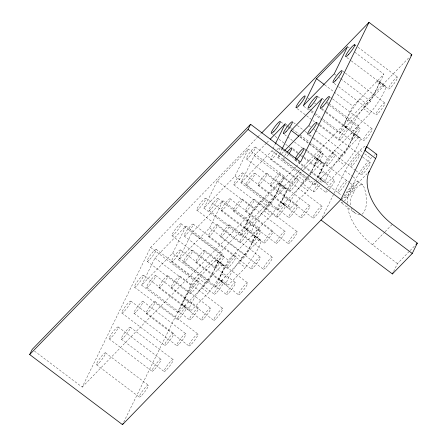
<?xml version="1.0" encoding="UTF-8"?>
<svg xmlns="http://www.w3.org/2000/svg" width="447" height="447" viewBox="0 0 447 447"><rect width="100%" height="100%" fill="white"/><g stroke="black" fill="none" stroke-linecap="round" stroke-linejoin="round"><path stroke-width="0.34" stroke-dasharray="2.23 1.68" d="M34.441 351.046L82.192 387.119L150.617 247.442L257.377 137.397M141.654 285.175L154.958 258.014L185.974 226.042L222.338 253.51L209.034 280.671L178.018 312.643L141.654 285.175L172.671 253.198L185.974 226.042M178.61 259.88L191.914 232.719L222.936 200.748L259.299 228.216L245.995 255.377L214.973 287.348L178.61 259.88L209.632 227.909L222.936 200.748M203.955 208.151L217.259 180.99L248.275 149.019L284.638 176.487L271.335 203.648L240.318 235.619L203.955 208.151L234.971 176.174L248.275 149.019M123.718 422.141L193.45 279.805L409.391 57.21M308.899 177.118L308.296 178.353L277.274 210.325L240.911 182.857L254.22 155.696L266.334 143.208M178.018 312.643L191.322 285.482L222.338 253.51M240.911 182.857L271.932 150.885L275.257 144.09M316.599 182.6L314.235 185.036L277.872 157.562L279.381 154.478M279.688 153.863L282.102 148.924M214.973 287.348L228.277 260.193L259.299 228.216M240.318 235.619L253.622 208.458L284.638 176.487M277.274 210.325L290.584 183.169L302.965 170.402M310.106 174.648L321.6 151.192L299.563 134.547M314.235 185.036L315.744 181.946M316.051 181.331L327.539 157.875L358.555 125.903L329.355 103.844M314.235 114.158L339.575 133.301L352.884 106.146L383.9 74.168L354.147 51.696M317.074 182.108L345.252 153.058L358.555 125.903M339.575 133.301L370.597 101.329L383.9 74.168M322.226 217.533L333.808 193.892M334.11 193.266L345.084 170.871A18.115 2.805 -52.9 0 1 356.466 154.316A18.115 2.805 -52.9 0 1 365.909 146.18M347.297 203.312A45.281 27.938 44.1 0 1 349.453 191.897L355.79 178.962A18.115 2.805 -52.9 0 1 371.658 157.506M393.589 271.513L397.467 263.601L409.569 251.125M354.108 191.791C351.459 195.92 349.476 200.91 350.381 205.883M257.858 136.899L261.255 133.396M266.82 142.71L269.245 140.213M277.872 157.562L281.264 154.064M281.75 153.567L283.689 151.567M82.192 387.119L295.707 167.027M296.193 166.524L300.077 162.524M267.189 206.033L284.018 188.684L277.548 183.801A28.301 4.386 -52.9 0 1 264.244 210.956L270.714 215.845L253.879 233.194L247.415 228.305A28.301 4.386 -52.9 0 1 260.718 201.15L267.189 206.033A28.301 4.386 -52.9 0 0 253.879 233.194M366.445 103.721L383.275 86.372L376.804 81.483A28.301 4.386 -52.9 0 1 363.5 108.643L369.971 113.527L353.141 130.876L346.671 125.993A28.301 4.386 -52.9 0 1 359.975 98.832L366.445 103.721A28.301 4.386 -52.9 0 0 353.141 130.876M303.446 169.905L321.6 151.192M204.882 283.057L221.718 265.708L215.247 260.825A28.301 4.386 -52.9 0 1 201.943 287.98L208.408 292.869L191.579 310.218L185.108 305.329A28.301 4.386 -52.9 0 1 198.418 278.174L204.882 283.057A28.301 4.386 -52.9 0 0 191.579 310.218M304.144 180.744L297.674 175.855A28.301 4.386 -52.9 0 0 284.37 203.016L290.841 207.9A28.301 4.386 -52.9 0 1 304.144 180.744L308.475 176.28M308.955 175.788L320.974 163.395L314.504 158.506A28.301 4.386 -52.9 0 1 301.2 185.667L307.67 190.551A28.301 4.386 -52.9 0 0 314.487 181.214M241.844 257.768L258.673 240.419L252.203 235.53A28.301 4.386 -52.9 0 1 238.899 262.691L245.369 267.574L228.54 284.923L222.07 280.04A28.301 4.386 -52.9 0 1 235.373 252.879L241.844 257.768A28.301 4.386 -52.9 0 0 228.54 284.923M341.106 155.45L357.935 138.101L351.465 133.217A28.301 4.386 -52.9 0 1 338.161 160.372L344.626 165.261L327.796 182.611L321.326 177.722A28.301 4.386 -52.9 0 1 334.635 150.561L341.106 155.45A28.301 4.386 -52.9 0 0 327.796 182.611M290.841 207.9L307.67 190.551M349.453 191.897L368.339 172.43M397.467 263.601L372.48 244.727L384.582 232.25M385.068 231.747L392.332 224.265M410.055 250.627L416.347 244.135M362.12 214.169C368.809 207.956 366.842 192.741 363.104 185.17L357.65 181.052M360.729 184.963L362.154 184.734L363.104 185.17M360.036 214.694L357.935 214.459L355.488 213.403L341.301 202.748M378.995 81.382L385.42 86.198L378.542 81.036M353.65 133.111L360.075 137.927L353.197 132.765M316.694 158.406L323.114 163.222L316.241 158.059M279.733 183.695L286.158 188.517L279.28 183.348M254.388 235.429L260.813 240.246L253.941 235.083M217.432 260.718L223.858 265.535L216.979 260.372M344.933 126.44L351.202 131.245M319.594 178.174L325.857 182.974M282.633 203.463L288.902 208.268M245.677 228.758L251.94 233.557M220.332 280.487L226.601 285.287M183.376 305.782L189.64 310.581M358.025 47.242L397.523 77.08M347.537 46.7L349.191 47.946M346.805 57.495L350.699 60.434M351.258 60.859L388.527 89.014M343.128 71.425L344.799 72.688M345.352 73.107L384.85 102.944M334.233 73.861L335.887 75.107M339.189 77.605L340.296 78.437M340.843 78.856L370.597 101.329M334.132 83.36L338.027 86.299M338.586 86.724L375.854 114.879M324.785 84.919L352.884 106.146M330.456 97.295L332.127 98.552M332.68 98.971L372.178 128.809M322.192 98.429L323.846 99.681M327.154 102.179L328.808 103.425M317.756 96.586L321.65 99.525M326.656 103.307L328.88 104.989M329.439 105.408L360.036 128.524M346.229 119.723L352.7 124.612M307.838 97.982L310.062 99.659M314.515 103.022L315.627 103.86M321.745 108.487L325.639 111.426M326.198 111.845L347.889 128.239M344.486 126.093L347.721 128.535M321.466 109.224L325.36 112.169M325.913 112.588L363.182 140.744M309.318 108.939L310.989 110.202M311.548 110.621L314.884 113.141M315.437 113.56L322.673 119.025M323.226 119.444L351.04 140.459M303.764 106.246L308.721 109.996M310.928 111.661L313.682 113.739M360.075 150.298L362.757 152.321M364.763 153.835L370.786 158.383M317.23 122.735L319.454 124.417M320.013 124.842L362.182 156.696M362.718 157.104L370.217 162.764M297.177 108.655L306.078 115.376M306.631 115.795L314.42 121.679M317.202 123.78L318.873 125.043M319.426 125.462L338.899 140.168M308.888 125.59L310.542 126.836M313.85 129.334L314.951 130.166M315.504 130.585L345.252 153.058M293.5 122.584L296.836 125.104M297.395 125.529L304.625 130.988M305.178 131.412L306.849 132.67M309.631 134.77L312.967 137.29M313.526 137.715L335.216 154.103M308.793 135.089L312.688 138.034M313.241 138.453L355.331 170.251M355.868 170.653L361.221 174.699M285.236 123.724L286.89 124.97M287.438 125.389L289.092 126.635M289.645 127.054L291.846 128.719M292.399 129.133L299.009 134.128M280.8 121.88L284.694 124.819M285.247 125.238L287.471 126.92M288.03 127.339L289.701 128.602M300.267 136.586L323.075 153.818M345.084 170.871L352.577 176.537M353.113 176.939L355.79 178.962M299.993 137.067L327.539 157.875M305.117 149.024L306.782 150.281M307.34 150.706L349.582 182.616M350.13 183.03L353.974 185.935M284.504 134.519L293.964 141.66M294.517 142.085L302.306 147.968M304.53 149.644L326.226 166.038M292.969 148.739L297.976 152.516M301.87 155.461L303.541 156.724M304.094 157.143L334.691 180.253M272.363 134.234L274.587 135.91M275.145 136.335L278.481 138.855M279.034 139.274L285.158 143.895M285.711 144.32L290.164 147.678M292.941 149.779L298.507 153.98M299.065 154.405L300.73 155.662M301.289 156.081L303.513 157.763M304.072 158.182L314.085 165.748M320.885 171.452L327.355 176.341M280.828 148.449L282.498 149.711M283.052 150.131L284.722 151.393M285.275 151.812L286.946 153.075M287.505 153.494L289.17 154.751M289.729 155.176L291.394 156.433M291.952 156.852L322.55 179.968M319.141 177.822L322.376 180.27M295.009 160.115L341.687 195.378M343.883 197.038L344.978 197.865M271.932 150.885L308.296 178.353M282.867 159.83L325.695 192.188M255.427 147.035L298.261 179.392M275.196 151.723A7.47 1.157 -52.9 0 0 270.72 159.545L313.554 191.903A7.47 1.157 -52.9 0 0 319.912 185.349M279.185 173.76L322.019 206.117M254.22 155.696L290.584 183.169M267.043 173.475L309.877 205.832M246.437 158.97L289.265 191.327M254.902 173.19L297.73 205.547M270.195 185.695L313.029 218.052M283.929 196.747L290.399 201.636M242.755 172.9L285.588 205.262M282.186 203.117L285.421 205.559M258.048 185.41L300.881 217.767M234.971 176.174L271.335 203.648M245.906 185.119L288.74 217.482M254.371 199.34L297.205 231.697M233.764 184.834L276.598 217.192M242.229 199.055L285.063 231.412M217.259 180.99L253.622 208.458M230.082 198.77L272.916 231.127M245.381 211.275L288.209 243.632M217.94 198.479L260.774 230.842M233.233 210.99L276.067 243.347M246.967 222.042L253.438 226.925M205.799 198.194L248.633 230.551M245.224 228.411L248.459 230.853M221.092 210.699L263.926 243.056M229.557 224.919L272.391 257.276M208.95 210.414L251.778 242.771M217.415 224.634L260.243 256.991M196.803 210.129L239.637 242.486M209.632 227.909L245.995 255.377M220.561 236.854L263.395 269.211M193.126 224.059L235.96 256.416M208.419 236.569L251.253 268.926M180.985 223.774L223.813 256.131M191.914 232.719L228.277 260.193M204.743 250.499L247.577 282.856M184.13 235.994L226.964 268.351M192.596 250.214L235.429 282.571M171.989 235.709L214.823 268.066M221.628 273.771L228.099 278.66M180.454 249.923L223.288 282.286M219.885 280.14L223.12 282.582M195.747 262.434L238.581 294.791M172.671 253.198L209.034 280.671M183.605 262.143L226.439 294.506M156.165 249.353L198.999 281.711M171.464 261.858L214.297 294.215M150.617 247.442L193.45 279.805M179.929 276.078L222.762 308.436M154.958 258.014L191.322 285.482M167.781 275.793L210.615 308.151M147.175 261.288L190.009 293.645M155.64 275.503L198.474 307.86M170.933 288.013L213.767 320.37M184.667 299.065L191.137 303.949M143.498 275.218L186.332 307.575M182.924 305.435L186.159 307.877M158.791 287.723L201.625 320.08M146.65 287.438L189.478 319.795M155.115 301.658L197.943 334.015M134.502 287.153L177.336 319.51M142.967 301.373L185.801 333.73M130.826 301.082L173.66 333.44M146.119 313.593L188.952 345.95M133.977 313.302L176.811 345.66M121.83 313.017L164.664 345.375M130.295 327.238L173.129 359.595M118.153 326.947L160.987 359.31M121.305 339.167L164.138 371.53M109.163 338.882L151.991 371.239M105.481 352.817L148.315 385.174M96.491 364.746L139.324 397.104M354.572 212.772L352.566 210.772L351.096 208.246M372.48 244.727A45.281 27.938 44.1 0 1 347.475 205.614M374.083 155.344A18.115 2.805 -52.9 0 1 374.776 154.841M342.033 199.574A13.583 2.106 -52.9 0 1 353.722 183.689A13.583 2.106 -52.9 0 1 356.404 185.226A13.583 2.106 -52.9 0 1 344.386 200.927M342.681 202.318A13.583 2.106 -52.9 0 1 341.273 201.413M353.868 191.271A13.287 4.816 -62.2 0 1 360.824 184.712M383.275 86.372A28.301 4.386 -52.9 0 1 369.971 113.527M284.018 188.684A28.301 4.386 -52.9 0 1 270.714 215.845M320.974 163.395A28.301 4.386 -52.9 0 1 315.738 179.336M221.718 265.708A28.301 4.386 -52.9 0 1 208.408 292.869M357.935 138.101A28.301 4.386 -52.9 0 1 344.626 165.261M258.673 240.419A28.301 4.386 -52.9 0 1 245.369 267.574M276.933 149.706A7.47 1.157 -52.9 0 1 278.582 150.695M277.079 152.991A7.47 1.157 -52.9 0 1 270.72 159.545M319.767 182.063A7.47 1.157 -52.9 0 1 321.41 183.052M313.554 191.903A7.47 1.157 -52.9 0 1 318.029 184.08M288.321 154.517A7.47 1.157 -52.9 0 1 286.477 156.808M284.912 158.495A7.47 1.157 -52.9 0 1 283.471 157.685M284.683 155.651A7.47 1.157 -52.9 0 1 286.404 153.209M327.517 188.008A7.47 1.157 -52.9 0 1 334.73 180.286A7.47 1.157 -52.9 0 1 328.886 189.651M327.394 191.187A7.47 1.157 -52.9 0 1 326.304 190.042M295.512 160.032A7.47 1.157 -52.9 0 1 294.992 159.383M353.147 164.669A7.47 1.157 -52.9 0 0 359.578 154.774A7.47 1.157 -52.9 0 0 352.297 162.484A7.47 1.157 -52.9 0 0 353.147 164.669M363.858 172.76A7.47 1.157 -52.9 0 0 370.289 162.864A7.47 1.157 -52.9 0 0 363.009 170.57A7.47 1.157 -52.9 0 0 363.858 172.76M340.474 190.534A7.47 1.157 -52.9 0 0 346.911 180.638A7.47 1.157 -52.9 0 0 339.625 188.349A7.47 1.157 -52.9 0 0 340.474 190.534M347.615 195.926A7.47 1.157 -52.9 0 0 354.046 186.03A7.47 1.157 -52.9 0 0 346.766 193.741A7.47 1.157 -52.9 0 0 347.615 195.926M391.164 87.076A7.47 1.157 -52.9 0 0 397.595 77.18A7.47 1.157 -52.9 0 0 390.315 84.885A7.47 1.157 -52.9 0 0 391.164 87.076M341.53 138.229A7.47 1.157 -52.9 0 0 347.967 128.334A7.47 1.157 -52.9 0 0 340.681 136.044A7.47 1.157 -52.9 0 0 341.53 138.229M316.716 163.809A7.47 1.157 -52.9 0 0 323.147 153.913A7.47 1.157 -52.9 0 0 315.867 161.624A7.47 1.157 -52.9 0 0 316.716 163.809M249.068 157.031A7.47 1.157 -52.9 0 0 255.5 147.136A7.47 1.157 -52.9 0 0 248.219 154.846A7.47 1.157 -52.9 0 0 249.068 157.031M291.902 189.388A7.47 1.157 -52.9 0 0 298.333 179.493A7.47 1.157 -52.9 0 0 291.053 187.204A7.47 1.157 -52.9 0 0 291.902 189.388M199.44 208.19A7.47 1.157 -52.9 0 0 205.871 198.295A7.47 1.157 -52.9 0 0 198.591 206A7.47 1.157 -52.9 0 0 199.44 208.19M242.274 240.547A7.47 1.157 -52.9 0 0 248.705 230.652A7.47 1.157 -52.9 0 0 241.425 238.357A7.47 1.157 -52.9 0 0 242.274 240.547M174.626 233.77A7.47 1.157 -52.9 0 0 181.057 223.874A7.47 1.157 -52.9 0 0 173.777 231.58A7.47 1.157 -52.9 0 0 174.626 233.77M217.46 266.127A7.47 1.157 -52.9 0 0 223.891 256.232A7.47 1.157 -52.9 0 0 216.611 263.937A7.47 1.157 -52.9 0 0 217.46 266.127M149.812 259.349A7.47 1.157 -52.9 0 0 156.243 249.454A7.47 1.157 -52.9 0 0 148.963 257.159A7.47 1.157 -52.9 0 0 149.812 259.349M192.646 291.707A7.47 1.157 -52.9 0 0 199.077 281.811A7.47 1.157 -52.9 0 0 191.797 289.516A7.47 1.157 -52.9 0 0 192.646 291.707M378.492 112.94A7.47 1.157 -52.9 0 0 384.923 103.045A7.47 1.157 -52.9 0 0 377.642 110.75A7.47 1.157 -52.9 0 0 378.492 112.94M353.678 138.52A7.47 1.157 -52.9 0 0 360.109 128.624A7.47 1.157 -52.9 0 0 352.828 136.329A7.47 1.157 -52.9 0 0 353.678 138.52M328.863 164.094A7.47 1.157 -52.9 0 0 335.295 154.198A7.47 1.157 -52.9 0 0 328.014 161.909A7.47 1.157 -52.9 0 0 328.863 164.094M236.396 182.896A7.47 1.157 -52.9 0 0 242.833 173A7.47 1.157 -52.9 0 0 235.547 180.711A7.47 1.157 -52.9 0 0 236.396 182.896M279.23 215.253A7.47 1.157 -52.9 0 0 285.661 205.357A7.47 1.157 -52.9 0 0 278.38 213.068A7.47 1.157 -52.9 0 0 279.23 215.253M211.582 208.475A7.47 1.157 -52.9 0 0 218.013 198.58A7.47 1.157 -52.9 0 0 210.733 206.29A7.47 1.157 -52.9 0 0 211.582 208.475M254.416 240.832A7.47 1.157 -52.9 0 0 260.847 230.937A7.47 1.157 -52.9 0 0 253.566 238.648A7.47 1.157 -52.9 0 0 254.416 240.832M186.768 234.055A7.47 1.157 -52.9 0 0 193.199 224.159A7.47 1.157 -52.9 0 0 185.918 231.87A7.47 1.157 -52.9 0 0 186.768 234.055M229.602 266.412A7.47 1.157 -52.9 0 0 236.033 256.517A7.47 1.157 -52.9 0 0 228.752 264.227A7.47 1.157 -52.9 0 0 229.602 266.412M137.14 285.214A7.47 1.157 -52.9 0 0 143.571 275.318A7.47 1.157 -52.9 0 0 136.29 283.024A7.47 1.157 -52.9 0 0 137.14 285.214M179.973 317.571A7.47 1.157 -52.9 0 0 186.405 307.676A7.47 1.157 -52.9 0 0 179.124 315.381A7.47 1.157 -52.9 0 0 179.973 317.571M365.819 138.805A7.47 1.157 -52.9 0 0 372.25 128.909A7.47 1.157 -52.9 0 0 364.97 136.614A7.47 1.157 -52.9 0 0 365.819 138.805M248.543 183.181A7.47 1.157 -52.9 0 0 254.974 173.285A7.47 1.157 -52.9 0 0 247.694 180.996A7.47 1.157 -52.9 0 0 248.543 183.181M291.377 215.543A7.47 1.157 -52.9 0 0 297.808 205.648A7.47 1.157 -52.9 0 0 290.528 213.353A7.47 1.157 -52.9 0 0 291.377 215.543M223.729 208.76A7.47 1.157 -52.9 0 0 230.16 198.865A7.47 1.157 -52.9 0 0 222.88 206.575A7.47 1.157 -52.9 0 0 223.729 208.76M266.563 241.117A7.47 1.157 -52.9 0 0 272.994 231.222A7.47 1.157 -52.9 0 0 265.708 238.933A7.47 1.157 -52.9 0 0 266.563 241.117M174.095 259.919A7.47 1.157 -52.9 0 0 180.532 250.024A7.47 1.157 -52.9 0 0 173.246 257.735A7.47 1.157 -52.9 0 0 174.095 259.919M216.929 292.277A7.47 1.157 -52.9 0 0 223.36 282.381A7.47 1.157 -52.9 0 0 216.08 290.092A7.47 1.157 -52.9 0 0 216.929 292.277M149.281 285.499A7.47 1.157 -52.9 0 0 155.712 275.603A7.47 1.157 -52.9 0 0 148.432 283.314A7.47 1.157 -52.9 0 0 149.281 285.499M192.115 317.856A7.47 1.157 -52.9 0 0 198.546 307.961A7.47 1.157 -52.9 0 0 191.266 315.671A7.47 1.157 -52.9 0 0 192.115 317.856M124.467 311.078A7.47 1.157 -52.9 0 0 130.898 301.183A7.47 1.157 -52.9 0 0 123.618 308.888A7.47 1.157 -52.9 0 0 124.467 311.078M167.301 343.436A7.47 1.157 -52.9 0 0 173.732 333.54A7.47 1.157 -52.9 0 0 166.452 341.251A7.47 1.157 -52.9 0 0 167.301 343.436M260.685 183.471A7.47 1.157 -52.9 0 0 267.116 173.576A7.47 1.157 -52.9 0 0 259.836 181.281A7.47 1.157 -52.9 0 0 260.685 183.471M303.519 215.828A7.47 1.157 -52.9 0 0 309.95 205.933A7.47 1.157 -52.9 0 0 302.669 213.638A7.47 1.157 -52.9 0 0 303.519 215.828M235.871 209.051A7.47 1.157 -52.9 0 0 242.302 199.155A7.47 1.157 -52.9 0 0 235.021 206.86A7.47 1.157 -52.9 0 0 235.871 209.051M278.704 241.408A7.47 1.157 -52.9 0 0 285.136 231.512A7.47 1.157 -52.9 0 0 277.855 239.218A7.47 1.157 -52.9 0 0 278.704 241.408M211.057 234.625A7.47 1.157 -52.9 0 0 217.488 224.735A7.47 1.157 -52.9 0 0 210.207 232.44A7.47 1.157 -52.9 0 0 211.057 234.625M253.89 266.988A7.47 1.157 -52.9 0 0 260.322 257.092A7.47 1.157 -52.9 0 0 253.041 264.797A7.47 1.157 -52.9 0 0 253.89 266.988M186.243 260.204A7.47 1.157 -52.9 0 0 192.674 250.309A7.47 1.157 -52.9 0 0 185.393 258.02A7.47 1.157 -52.9 0 0 186.243 260.204M229.076 292.567A7.47 1.157 -52.9 0 0 235.508 282.672A7.47 1.157 -52.9 0 0 228.227 290.377A7.47 1.157 -52.9 0 0 229.076 292.567M161.428 285.784A7.47 1.157 -52.9 0 0 167.86 275.888A7.47 1.157 -52.9 0 0 160.579 283.599A7.47 1.157 -52.9 0 0 161.428 285.784M204.257 318.141A7.47 1.157 -52.9 0 0 210.693 308.246A7.47 1.157 -52.9 0 0 203.407 315.956A7.47 1.157 -52.9 0 0 204.257 318.141M136.609 311.363A7.47 1.157 -52.9 0 0 143.046 301.468A7.47 1.157 -52.9 0 0 135.759 309.179A7.47 1.157 -52.9 0 0 136.609 311.363M179.443 343.721A7.47 1.157 -52.9 0 0 185.874 333.825A7.47 1.157 -52.9 0 0 178.593 341.536A7.47 1.157 -52.9 0 0 179.443 343.721M111.795 336.943A7.47 1.157 -52.9 0 0 118.226 327.048A7.47 1.157 -52.9 0 0 110.945 334.758A7.47 1.157 -52.9 0 0 111.795 336.943M154.628 369.3A7.47 1.157 -52.9 0 0 161.06 359.405A7.47 1.157 -52.9 0 0 153.779 367.116A7.47 1.157 -52.9 0 0 154.628 369.3M272.826 183.756A7.47 1.157 -52.9 0 0 279.263 173.861A7.47 1.157 -52.9 0 0 271.977 181.571A7.47 1.157 -52.9 0 0 272.826 183.756M315.66 216.113A7.47 1.157 -52.9 0 0 322.091 206.218A7.47 1.157 -52.9 0 0 314.811 213.929A7.47 1.157 -52.9 0 0 315.66 216.113M248.012 209.336A7.47 1.157 -52.9 0 0 254.444 199.44A7.47 1.157 -52.9 0 0 247.163 207.145A7.47 1.157 -52.9 0 0 248.012 209.336M290.846 241.693A7.47 1.157 -52.9 0 0 297.277 231.797A7.47 1.157 -52.9 0 0 289.997 239.508A7.47 1.157 -52.9 0 0 290.846 241.693M223.198 234.915A7.47 1.157 -52.9 0 0 229.629 225.02A7.47 1.157 -52.9 0 0 222.349 232.725A7.47 1.157 -52.9 0 0 223.198 234.915M266.032 267.272A7.47 1.157 -52.9 0 0 272.463 257.377A7.47 1.157 -52.9 0 0 265.183 265.088A7.47 1.157 -52.9 0 0 266.032 267.272M198.384 260.495A7.47 1.157 -52.9 0 0 204.815 250.599A7.47 1.157 -52.9 0 0 197.535 258.305A7.47 1.157 -52.9 0 0 198.384 260.495M241.218 292.852A7.47 1.157 -52.9 0 0 247.649 282.957A7.47 1.157 -52.9 0 0 240.369 290.662A7.47 1.157 -52.9 0 0 241.218 292.852M173.57 286.074A7.47 1.157 -52.9 0 0 180.001 276.179A7.47 1.157 -52.9 0 0 172.721 283.884A7.47 1.157 -52.9 0 0 173.57 286.074M216.404 318.432A7.47 1.157 -52.9 0 0 222.835 308.536A7.47 1.157 -52.9 0 0 215.555 316.241A7.47 1.157 -52.9 0 0 216.404 318.432M148.756 311.648A7.47 1.157 -52.9 0 0 155.187 301.753A7.47 1.157 -52.9 0 0 147.907 309.464A7.47 1.157 -52.9 0 0 148.756 311.648M191.59 344.011A7.47 1.157 -52.9 0 0 198.021 334.116A7.47 1.157 -52.9 0 0 190.74 341.821A7.47 1.157 -52.9 0 0 191.59 344.011M123.942 337.228A7.47 1.157 -52.9 0 0 130.373 327.333A7.47 1.157 -52.9 0 0 123.093 335.043A7.47 1.157 -52.9 0 0 123.942 337.228M166.77 369.585A7.47 1.157 -52.9 0 0 173.207 359.69A7.47 1.157 -52.9 0 0 165.921 367.4A7.47 1.157 -52.9 0 0 166.77 369.585M99.122 362.808A7.47 1.157 -52.9 0 0 105.559 352.912A7.47 1.157 -52.9 0 0 98.273 360.623A7.47 1.157 -52.9 0 0 99.122 362.808M141.956 395.165A7.47 1.157 -52.9 0 0 148.387 385.269A7.47 1.157 -52.9 0 0 141.107 392.98A7.47 1.157 -52.9 0 0 141.956 395.165"/><path stroke-width="0.67" d="M29.681 354.544L32.218 349.37L250.588 124.272L300.563 162.026L368.987 22.35L411.821 54.707L340.86 199.558L122.489 424.65L29.681 354.544L248.057 129.446L250.588 124.272M122.489 424.65L123.104 423.398M275.559 143.476L285.236 123.724L270.212 139.213M282.102 148.924L291.176 130.407L322.192 98.429L308.888 125.59L284.655 150.572M316.521 78.672L303.211 105.833L334.233 73.861L347.537 46.7L316.521 78.672L324.231 84.5M368.339 172.43L369.306 171.43L375.642 158.501A18.115 2.805 -52.9 0 0 375.91 154.249M321.007 220.019L392.393 273.95L392.991 272.731M392.393 273.95L412.246 253.483L417.319 243.14L392.332 224.265A45.281 27.938 44.1 0 1 369.306 171.43M261.741 132.899L368.987 22.35M410.849 55.707L411.821 54.707M416.347 244.135L417.319 243.14M354.689 44.722L355.801 45.56M366.445 146.582L376.62 154.265M375.642 158.501L364.936 150.41A18.115 2.805 -52.9 0 0 366.104 147.32M291.176 130.407L298.887 136.234M248.057 129.446L412.246 253.483M287.337 152.008A7.47 1.157 -52.9 0 1 291.857 147.896A7.47 1.157 -52.9 0 1 289.22 153.276M295.411 158.372A7.47 1.157 -52.9 0 1 301.965 149.51A7.47 1.157 -52.9 0 1 303.144 150.79A7.47 1.157 -52.9 0 1 296.367 159.411M348.33 54.713A7.47 1.157 -52.9 0 0 354.762 44.817A7.47 1.157 -52.9 0 0 347.481 52.528A7.47 1.157 -52.9 0 0 348.33 54.713M298.702 105.872A7.47 1.157 -52.9 0 0 305.133 95.976A7.47 1.157 -52.9 0 0 297.853 103.687A7.47 1.157 -52.9 0 0 298.702 105.872M273.882 131.452A7.47 1.157 -52.9 0 0 280.319 121.556A7.47 1.157 -52.9 0 0 273.033 129.267A7.47 1.157 -52.9 0 0 273.882 131.452M335.658 80.583A7.47 1.157 -52.9 0 0 342.089 70.687A7.47 1.157 -52.9 0 0 334.809 78.393A7.47 1.157 -52.9 0 0 335.658 80.583M310.844 106.157A7.47 1.157 -52.9 0 0 317.275 96.261A7.47 1.157 -52.9 0 0 309.994 103.972A7.47 1.157 -52.9 0 0 310.844 106.157M286.03 131.736A7.47 1.157 -52.9 0 0 292.461 121.841A7.47 1.157 -52.9 0 0 285.18 129.552A7.47 1.157 -52.9 0 0 286.03 131.736M322.985 106.447A7.47 1.157 -52.9 0 0 329.417 96.552A7.47 1.157 -52.9 0 0 322.136 104.257A7.47 1.157 -52.9 0 0 322.985 106.447M310.313 132.312A7.47 1.157 -52.9 0 0 316.75 122.417A7.47 1.157 -52.9 0 0 309.464 130.127A7.47 1.157 -52.9 0 0 310.313 132.312"/></g></svg>
